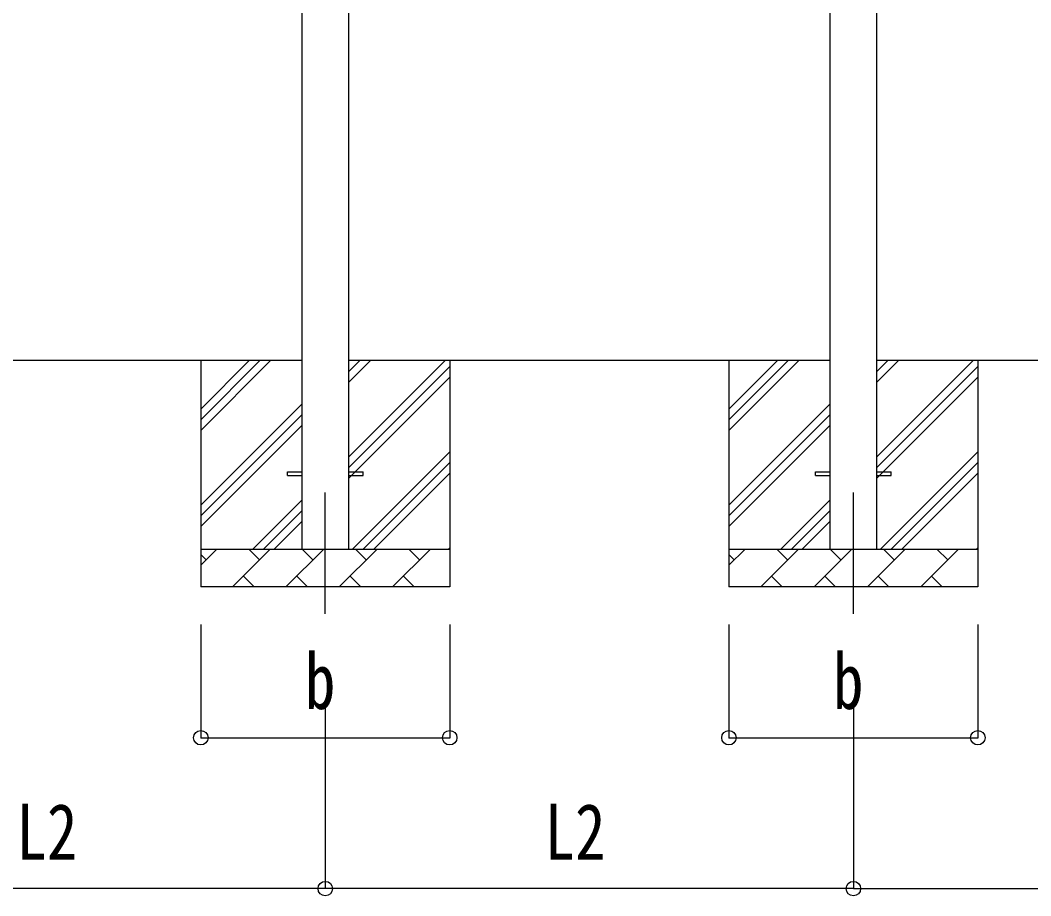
# Model space of a CAD drawing. Units: millimetres, scale not verified. Extents: x -18922 to 18922, y -13365 to 13365.
# Drawn here: x -4237 to -1558, y -6482 to -4160 of the extents above; entities that cross this region are included whole.
import ezdxf
from ezdxf.enums import TextEntityAlignment as Align

# ---------------------------------------------------------------- set-up
doc = ezdxf.new("R2010")
doc.units = ezdxf.units.MM
doc.header["$LTSCALE"] = 50
for name, color, linetype in [('0-4_YKK_12', 2, 'Continuous'), ('0-5_YKK_13', 4, 'Continuous'), ('0-6_YKK_A1', 4, 'Continuous'), ('0-7_YKK_D', 6, 'Continuous')]:
    doc.layers.add(name, color=color, linetype=linetype)
doc.styles.add('ＭＳ ゴシック', font='')
doc.styles.get('ＭＳ ゴシック').set_extended_font_data('MS Gothic')

msp = doc.modelspace()

# ---------------------------------------------------------------- linework, layer by layer
at = {"layer": '0-4_YKK_12'}
for p, q in [((-3428.51, -5733.9), (-3428.51, -5412.5)), ((-2028.51, -5733.9), (-2028.51, -5412.5))]:
    msp.add_line(p, q, dxfattribs=at)
at = {"layer": '0-5_YKK_13'}
for p, q in [((-3528.51, -5358), (-3491.01, -5358)), ((-3528.51, -5367), (-3528.51, -5358)), ((-3366.01, -5358), (-3328.51, -5358)), ((-3328.51, -5367), (-3328.51, -5358)), ((-2128.51, -5358), (-2091.01, -5358)), ((-2128.51, -5367), (-2128.51, -5358)), ((-1966.01, -5358), (-1928.51, -5358)), ((-1928.51, -5367), (-1928.51, -5358)), ((-3528.51, -5367), (-3491.01, -5367)), ((-3366.01, -5367), (-3328.51, -5367)), ((-2128.51, -5367), (-2091.01, -5367)), ((-1966.01, -5367), (-1928.51, -5367))]:
    msp.add_line(p, q, dxfattribs=at)
at = {"layer": '0-6_YKK_A1'}
for p, q in [((-2091.01, -2705), (-2091.01, -5562.5)), ((-1966.01, -5562.5), (-1966.01, -2705)), ((-3491.01, -2725), (-3491.01, -5562.5)), ((-3366.01, -5562.5), (-3366.01, -2725)), ((-3491.01, -5062.5), (-4766.01, -5062.5)), ((-3758.51, -5062.5), (-3758.51, -5662.5)), ((-3758.51, -5247.55), (-3573.46, -5062.5)), ((-3758.51, -5219.27), (-3601.75, -5062.5)), ((-3758.51, -5190.98), (-3630.03, -5062.5)), ((-2091.01, -5062.5), (-3366.01, -5062.5)), ((-3366.01, -5317.6), (-3110.91, -5062.5)), ((-3366.01, -5119.61), (-3308.9, -5062.5)), ((-3366.01, -5091.32), (-3337.19, -5062.5)), ((-3098.51, -5062.5), (-3098.51, -5662.5)), ((-2358.51, -5062.5), (-2358.51, -5662.5)), ((-2358.51, -5247.55), (-2173.46, -5062.5)), ((-2358.51, -5219.27), (-2201.75, -5062.5)), ((-2358.51, -5190.98), (-2230.03, -5062.5)), ((-691.01, -5062.5), (-1966.01, -5062.5)), ((-1966.01, -5317.6), (-1710.91, -5062.5)), ((-1966.01, -5119.61), (-1908.9, -5062.5)), ((-1966.01, -5091.32), (-1937.19, -5062.5)), ((-1698.51, -5062.5), (-1698.51, -5662.5)), ((-3366.01, -5345.88), (-3098.51, -5078.38)), ((-1966.01, -5345.88), (-1698.51, -5078.38)), ((-3366.01, -5374.17), (-3098.51, -5106.67)), ((-1966.01, -5374.17), (-1698.51, -5106.67)), ((-3758.51, -5445.54), (-3491.01, -5178.04)), ((-2358.51, -5445.54), (-2091.01, -5178.04)), ((-3758.51, -5473.82), (-3491.01, -5206.32)), ((-2358.51, -5473.82), (-2091.01, -5206.32)), ((-3758.51, -5502.11), (-3491.01, -5234.61)), ((-2358.51, -5502.11), (-2091.01, -5234.61)), ((-3356.36, -5562.5), (-3098.51, -5304.66)), ((-1956.36, -5562.5), (-1698.51, -5304.66)), ((-3328.07, -5562.5), (-3098.51, -5332.94)), ((-1928.07, -5562.5), (-1698.51, -5332.94)), ((-3299.79, -5562.5), (-3098.51, -5361.23)), ((-1899.79, -5562.5), (-1698.51, -5361.23)), ((-3620.91, -5562.5), (-3491.01, -5432.6)), ((-2220.91, -5562.5), (-2091.01, -5432.6)), ((-3592.63, -5562.5), (-3491.01, -5460.88)), ((-2192.63, -5562.5), (-2091.01, -5460.88)), ((-3564.35, -5562.5), (-3491.01, -5489.17)), ((-2164.35, -5562.5), (-2091.01, -5489.17)), ((-3758.51, -5562.5), (-3098.51, -5562.5)), ((-3758.51, -5605.39), (-3715.62, -5562.5)), ((-3674.2, -5662.5), (-3574.2, -5562.5)), ((-3602.75, -5591.05), (-3631.3, -5562.5)), ((-3532.78, -5662.5), (-3432.78, -5562.5)), ((-3461.33, -5591.05), (-3489.88, -5562.5)), ((-3391.36, -5662.5), (-3291.36, -5562.5)), ((-3319.91, -5591.05), (-3348.46, -5562.5)), ((-3249.93, -5662.5), (-3149.93, -5562.5)), ((-3178.49, -5591.05), (-3207.04, -5562.5)), ((-3101.8, -5562.5), (-3098.51, -5559.22)), ((-2358.51, -5562.5), (-1698.51, -5562.5)), ((-2358.51, -5605.39), (-2315.62, -5562.5)), ((-2274.2, -5662.5), (-2174.2, -5562.5)), ((-2202.75, -5591.05), (-2231.3, -5562.5)), ((-2132.78, -5662.5), (-2032.78, -5562.5)), ((-2061.33, -5591.05), (-2089.88, -5562.5)), ((-1991.36, -5662.5), (-1891.36, -5562.5)), ((-1919.91, -5591.05), (-1948.46, -5562.5)), ((-1849.93, -5662.5), (-1749.93, -5562.5)), ((-1778.49, -5591.05), (-1807.04, -5562.5)), ((-1701.8, -5562.5), (-1698.51, -5559.22)), ((-3744.17, -5591.05), (-3758.51, -5576.71)), ((-2344.17, -5591.05), (-2358.51, -5576.71)), ((-3645.64, -5633.95), (-3617.09, -5662.5)), ((-3504.22, -5633.95), (-3475.67, -5662.5)), ((-3362.8, -5633.95), (-3334.25, -5662.5)), ((-3221.38, -5633.95), (-3192.83, -5662.5)), ((-2245.64, -5633.95), (-2217.09, -5662.5)), ((-2104.22, -5633.95), (-2075.67, -5662.5)), ((-1962.8, -5633.95), (-1934.25, -5662.5)), ((-1821.38, -5633.95), (-1792.83, -5662.5)), ((-3098.51, -5662.5), (-3758.51, -5662.5)), ((-1698.51, -5662.5), (-2358.51, -5662.5))]:
    msp.add_line(p, q, dxfattribs=at)
at = {"layer": '0-7_YKK_D'}
for p, q in [((-3758.51, -5762.5), (-3758.51, -6063.5)), ((-3098.51, -5762.5), (-3098.51, -6063.5)), ((-2358.51, -5762.5), (-2358.51, -6063.5)), ((-1698.51, -5762.5), (-1698.51, -6063.5)), ((-3428.51, -5963.5), (-3428.51, -6463.5)), ((-3428.51, -5963.5), (-3428.51, -6463.5)), ((-2028.51, -5963.5), (-2028.51, -6463.5)), ((-2028.51, -5963.5), (-2028.51, -6463.5)), ((-3758.51, -6062.5), (-3098.51, -6062.5)), ((-2358.51, -6062.5), (-1698.51, -6062.5)), ((-3428.51, -6462.5), (-4828.51, -6462.5)), ((-2028.51, -6462.5), (-3428.51, -6462.5)), ((-2028.51, -6462.5), (-628.51, -6462.5))]:
    msp.add_line(p, q, dxfattribs=at)
for centre in [(-3758.51, -6062.5), (-3098.51, -6062.5), (-2358.51, -6062.5), (-1698.51, -6062.5), (-3428.51, -6462.5), (-3428.51, -6462.5), (-2028.51, -6462.5), (-2028.51, -6462.5)]:
    msp.add_circle(centre, 19.12, dxfattribs=at)

# ---------------------------------------------------------------- texts
at = {"layer": '0-7_YKK_D', "style": 'ＭＳ ゴシック', "width": 0.8}
for s, p in [('b', (-3482.51, -6030.5)), ('b', (-2082.51, -6030.5)), ('L2', (-4247.31, -6430.5)), ('L2', (-2847.31, -6430.5))]:
    msp.add_text(s, height=148.5, dxfattribs=at).set_placement(p, align=Align.BOTTOM_LEFT)

doc.saveas('drawing.dxf')
